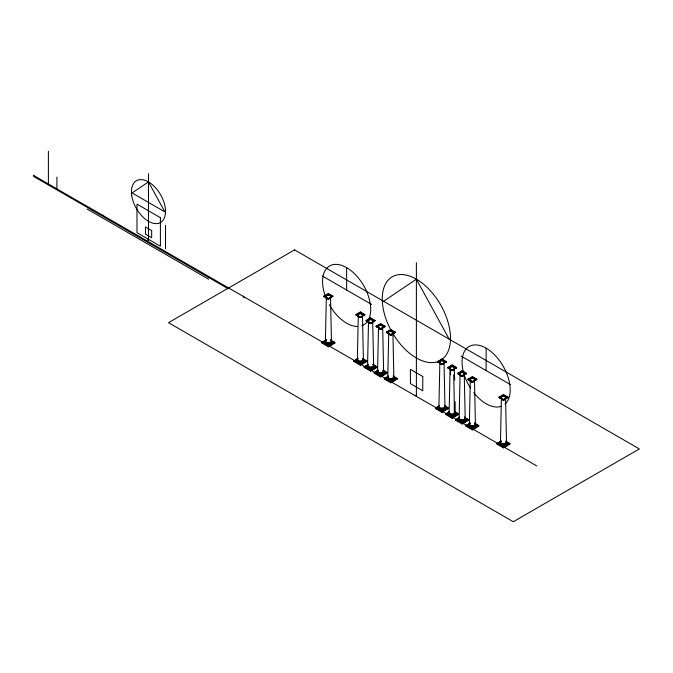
<?xml version="1.0" encoding="UTF-8"?>
<svg xmlns="http://www.w3.org/2000/svg" width="673" height="673" viewBox="0 0 673 673"><rect width="100%" height="100%" fill="white"/><g stroke="black" fill="none" stroke-linecap="round" stroke-linejoin="round"><path stroke-width="1.01" d="M325.412 340.757L326.321 297.71M357.363 359.197L358.272 316.15M367.584 365.103L368.493 322.056A2.103 1.211 0 0 0 371.059 323.242A2.103 1.211 0 0 0 372.497 321.534M377.587 370.873L378.495 327.827M387.808 376.779L388.716 333.732M438.922 406.29L439.839 363.243M449.143 412.187L450.06 369.149A2.103 1.211 0 0 0 452.163 370.36A2.103 1.211 0 0 0 454.267 369.149L454.687 380.136M459.146 417.967L460.063 374.92M469.375 423.864L470.284 380.825M500.468 441.816L501.377 398.778A2.103 1.211 0 0 0 503.48 399.989A2.103 1.211 0 0 0 505.583 398.778L506.5 441.816M506.062 444.483L505.642 443.07M388.094 376.653A3.617 2.086 0 0 0 388.388 379.564A3.617 2.086 0 0 0 393.444 379.454L393.225 378.815A3.315 1.918 0 0 1 388.649 378.84A3.315 1.918 0 0 1 388.17 376.249M326.077 339.562L326.069 339.991A3.315 1.918 0 0 0 326.085 342.725A3.315 1.918 0 0 0 330.771 342.725A3.315 1.918 0 0 0 330.771 340.016M383.156 373.591L382.76 372.127M393.377 379.496L393.394 379.471A3.617 2.086 0 0 0 393.377 376.544M464.723 420.684L464.513 419.935A3.315 1.918 0 0 0 464.673 417.327M474.945 426.581L474.785 425.908A3.315 1.918 0 0 1 470.04 425.841A3.315 1.918 0 0 1 470.04 423.132M383.585 301.277L416.385 279.194L449.177 339.142M323.974 296.078L328.432 293.504L332.883 296.07L328.424 299.14L323.974 296.078L328.424 299.14M323.974 296.566L328.432 293.992L332.883 296.566M324.638 296.566L328.432 294.379L332.218 296.566L328.432 299.031L324.638 296.566L328.432 298.753L332.883 296.07M324.638 296.843L328.432 294.656L332.218 296.843M355.916 314.518L360.375 311.944L364.833 314.518L360.375 317.58L355.916 314.518L360.375 317.092A2.313 1.338 0 0 0 362.638 316.007M355.916 315.006L360.375 312.432L364.833 315.006M356.589 315.006L360.375 312.819L364.169 315.284L360.375 313.096L356.589 315.284L360.375 317.193L364.169 315.006M358.112 316.007A2.313 1.338 0 0 0 360.375 317.059L364.833 314.518M322.047 342.397L325.236 340.546L325.236 341.253L322.047 343.095L322.047 342.397L328.424 346.082L334.817 342.389L334.817 343.095L328.424 346.78L322.047 343.095M322.998 341.993L325.715 340.429L322.998 342.389L328.432 345.131L333.858 341.993L328.432 345.131M366.137 320.424L370.604 317.849L375.054 320.415L370.596 323.486L366.137 320.424L370.596 322.99L375.054 320.415M366.137 320.912L370.604 318.337L375.054 320.912M366.81 320.912L370.596 318.724L374.39 321.189L370.596 319.002L366.81 321.189L370.596 323.099L374.39 320.912M376.148 326.195L380.607 323.62L385.057 326.195L380.598 329.257L376.148 326.195L380.598 329.257M376.148 326.691L380.607 324.117L385.057 326.683M376.813 326.683L380.598 324.495L384.392 326.683L380.598 329.156L376.813 326.683L380.598 328.878L385.057 326.195M376.813 326.96L380.598 324.773L384.392 326.96M386.369 332.1L390.828 329.526L395.278 332.092L390.82 335.162L386.369 332.1L390.82 335.162M386.369 332.588L390.828 330.014L395.278 332.588M387.034 332.588L390.82 330.401L394.614 332.588L390.828 335.053L387.034 332.588L390.828 334.775L395.278 332.092M387.034 332.866L390.82 330.679L394.614 332.866M362.772 358.532L366.76 360.837L366.76 361.536L360.375 365.229L353.99 361.544L353.99 360.837L357.986 358.532M354.949 360.442L357.657 358.869L354.949 360.837L360.375 363.571L365.809 360.837L360.375 363.975L33.692 175.493M353.99 361.544L357.986 359.239M353.99 360.837L360.375 364.522L366.76 360.837M372.993 364.43L376.981 366.735L376.981 367.441L370.596 371.126L364.211 367.441L364.211 366.743L367.408 364.892L367.408 365.599M365.17 366.339L370.596 369.477L376.03 366.735L370.596 369.872L365.17 366.735L367.879 364.774M365.17 366.735L367.879 365.17M364.211 367.441L366.608 366.062M364.211 366.743L370.596 370.428L376.981 366.735M382.996 370.209L386.983 372.514L386.983 373.212L380.598 376.905L374.213 373.221L374.213 372.514L378.209 370.209M375.172 372.119L377.889 370.545L375.172 372.514L380.598 375.248L386.033 372.119L380.598 375.248M374.213 373.221L378.209 370.916M374.213 372.514L380.598 376.199L386.983 372.514M384.434 378.419L387.631 376.569L387.631 377.275L384.434 379.118L384.434 378.419L390.82 382.104L397.213 378.411L397.213 379.118L390.82 382.802L384.434 379.118M388.111 376.846L385.393 378.411L388.111 376.451M385.393 378.016L390.828 381.154L396.254 378.419L390.828 381.549L375.172 372.514M437.484 361.611L441.942 359.037L446.392 361.611L441.934 364.673L437.484 361.611L441.934 364.186L446.392 361.611M437.484 362.099L441.942 359.525L446.392 362.099M438.148 362.099L441.942 359.912L445.728 362.099L441.942 364.564L438.148 362.099L441.942 364.286L445.728 362.099M438.148 362.377L441.942 360.19L445.728 362.377M447.705 367.508L452.163 364.934L456.622 367.508L452.163 370.571L447.705 367.508L452.163 370.083L456.622 367.508M447.705 368.005L452.163 365.431L456.622 367.996M448.369 368.005L452.163 365.809L455.949 368.005L452.163 370.47L448.369 368.005L452.163 370.192L455.949 368.005M448.369 368.282L452.163 366.087L455.949 368.282M457.707 373.288L462.166 370.714L466.625 373.288L462.166 376.35L457.707 373.288L462.166 375.862L466.625 373.288M457.707 373.776L462.166 371.202L466.625 373.776M458.372 373.776L462.166 371.589L465.952 374.053L462.166 371.866L458.372 374.053L462.166 375.963L465.952 373.776M467.928 379.185L472.387 376.611L476.846 379.185L472.387 382.247L467.928 379.185L472.387 381.759L476.846 379.185M467.928 379.681L472.387 377.107L476.846 379.673M468.593 379.681L472.387 377.486L476.181 379.959L472.387 377.763L468.593 379.959L472.387 381.869L476.181 379.681M444.34 405.626L448.327 407.922L448.327 408.629L441.934 412.313L435.557 408.629L435.557 407.931L439.225 405.962M439.225 406.357L436.508 407.931L441.942 410.665L447.368 407.931L441.942 411.06L391.232 381.919M435.557 408.629L437.946 407.249M435.557 407.931L441.934 411.615L448.327 407.922M445.778 413.828L448.967 411.985L448.967 412.692L445.778 414.534L445.778 413.828L452.155 417.512L458.549 413.828L458.549 414.526L452.155 418.219L445.778 414.534M449.446 412.263L446.729 413.828L449.446 411.859M452.163 416.562L457.59 413.432L452.163 416.966L446.729 413.432M455.781 419.607L458.969 417.765L458.969 418.463L455.781 420.305L455.781 419.607L462.166 423.292L468.551 419.599L468.551 420.305L462.166 423.99L455.781 420.305M459.449 418.034L456.731 419.607L459.449 417.639M499.021 397.137L503.48 394.563L507.938 397.137L503.48 400.199L499.021 397.137L503.48 399.712L507.938 397.137M499.021 397.634L503.48 395.059L507.938 397.625M499.694 397.634L503.48 395.438L507.274 397.634L503.48 400.099L499.694 397.634L503.48 399.821L507.274 397.634M499.694 397.911L503.48 395.724L507.274 397.911M456.731 419.203L462.166 422.341L467.592 419.607L462.166 422.737L442.161 411.321M474.566 425.143L474.734 425.841A3.315 1.918 0 0 0 474.734 423.132L478.772 425.504L478.772 426.202L472.387 429.896L466.002 426.211L466.002 425.504L469.998 423.199M466.953 425.109L469.67 423.536L466.953 425.504L472.387 428.247L477.822 425.504L472.387 428.642L466.953 425.504M466.002 426.211L469.998 423.906M466.002 425.504L472.387 429.189L478.772 425.504M506.197 441.488L509.865 443.457L509.865 444.163L503.48 447.848L497.095 444.163L497.095 443.457L501.091 441.151M498.054 443.061L500.762 441.488L498.054 443.457L503.48 446.199L508.914 443.457L503.48 446.594L498.054 443.457M497.095 444.163L498.693 443.238M497.095 443.457L503.48 447.141L509.865 443.457M326.06 340.016L325.875 340.521M322.249 275.947L371.656 304.474M461.106 356.11L510.513 384.636M356.589 315.284L360.375 317.479M366.81 321.189L370.596 323.377M458.372 374.053L462.166 376.241M468.593 379.959L472.387 382.146M331.141 340.429L334.817 342.389M393.217 376.114L397.213 378.411M454.561 411.523L458.549 413.828M464.563 417.302L468.551 419.599M331.141 340.824L333.858 342.389M363.092 359.273L365.809 360.837M374.222 365.691L376.03 366.735M383.316 370.949L386.033 372.514M393.537 376.846L396.254 378.419M444.651 406.357L447.368 407.931M454.881 412.263L457.59 413.828M465.783 418.556L467.592 419.607M475.104 423.94L477.822 425.504M506.197 441.892L508.914 443.457M331.621 341.253L334.817 343.095M362.772 359.231L366.76 361.536M374.592 366.062L376.981 367.441M382.996 370.916L386.983 373.212M394.016 377.275L397.213 379.118M445.93 407.249L448.327 408.629M456.95 413.609L458.549 414.526M464.563 418L468.551 420.305M477.174 425.286L478.772 426.202M506.676 442.312L509.865 444.163M330.022 343.314L331.621 344.231L331.621 344.938L330.022 344.012M361.973 361.754L363.571 362.68L363.571 363.378L361.973 362.461M372.194 367.66L373.793 368.577L373.793 369.284L372.194 368.358M381.507 373.035L383.795 374.356L383.795 375.063L382.197 374.138M392.418 379.336L394.016 380.262L394.016 380.96L392.418 380.043M443.532 408.848L445.131 409.773L445.131 410.471L443.532 409.554M453.753 414.753L455.352 415.67L455.352 416.377L453.753 415.451M462.965 420.061L465.354 421.449L465.354 422.148L463.764 421.231M473.985 426.43L475.575 427.347L475.575 428.053L473.985 427.128M505.078 444.382L506.676 445.299L506.676 446.006L505.078 445.08M361.216 364.589L364.85 366.692M371.218 370.369L374.861 372.463M463.083 423.401L466.717 425.504M473.085 429.181L497.641 443.356M504.01 447.032L536.76 465.935M228.416 288.902L33.692 176.477L33.692 175.005M87.145 209.059L208.664 279.219M464.294 419.195L464.521 419.927A3.315 1.918 0 0 1 459.995 420.036A3.315 1.918 0 0 1 459.508 417.437M392.956 378.007L393.183 378.739A3.315 1.918 0 0 0 393.326 376.14M474.49 380.825L475.399 423.864M464.269 374.92L465.178 417.967M444.045 363.243L444.954 406.29M392.931 333.732L393.84 376.779M382.701 327.827L383.618 370.873M372.699 322.056L373.616 365.103M362.478 316.15L363.395 359.197M330.536 297.71L331.444 340.757M455.116 401.739L455.175 412.187M503.48 394.563L503.48 395.059M503.48 399.712L503.48 400.199M503.48 447.141L503.48 447.848M500.291 441.614L500.291 442.321M486.125 348.177L486.125 370.554M472.387 376.611L472.387 377.107M472.387 381.759L472.387 382.247M472.387 429.189L472.387 429.896M469.199 423.662L469.199 424.369M462.166 370.714L462.166 371.202M462.166 375.862L462.166 376.35M462.166 423.292L462.166 423.99M452.163 364.934L452.163 365.431M452.163 370.083L452.163 370.571M452.155 417.512L452.155 418.219M450.456 369.544L450.456 374.735M441.942 359.037L441.942 359.525M441.934 364.186L441.934 364.673M441.934 411.615L441.934 412.313M438.746 406.088L438.746 406.786M416.385 262.663L416.385 396.439M415.106 395.211L415.106 395.699M390.828 329.526L390.828 330.014M390.82 382.104L390.82 382.802M380.607 323.62L380.607 324.117M380.598 376.199L380.598 376.905M377.41 370.672L377.41 371.37M370.604 317.849L370.604 318.337M370.596 322.99L370.596 323.486M370.596 370.428L370.596 371.126M360.375 311.944L360.375 312.432M360.375 317.092L360.375 317.58M360.375 364.522L360.375 365.229M357.186 358.995L357.186 359.693M346.637 267.644L346.637 290.021M328.432 293.504L328.432 293.992M328.424 346.082L328.424 346.78M243.887 296.852L243.887 297.836M243.458 296.112L243.458 296.6M165.516 225.287L165.516 248.901M148.481 173.651L148.481 240.539M147.841 239.672L147.841 240.168M103.12 215.082L103.12 215.579M56.902 177.092L56.902 188.894M48.389 151.274L48.389 184.713M48.178 184.099L48.178 184.595M454.67 411.556A3.315 1.918 0 0 1 454.502 414.164A3.315 1.918 0 0 1 449.993 414.257A3.315 1.918 0 0 1 449.505 411.666M454.527 411.851A3.617 2.086 0 0 1 454.898 414.795A3.617 2.086 0 0 1 449.791 415.005A3.617 2.086 0 0 1 449.429 412.061M454.578 411.144A3.02 1.741 0 0 1 454.241 413.449A3.02 1.741 0 0 1 450.237 413.533A3.02 1.741 0 0 1 449.623 411.245M453.652 374.878A1200.439 693.072 60 0 1 454.292 413.424M501.351 406.273A34.029 19.652 60 0 1 473.733 392.637M470.452 388.01A34.029 19.652 60 0 1 467.659 347.487A34.029 19.652 60 0 1 501.309 363.168A34.029 19.652 60 0 1 504.994 404.103M326.741 299.578A34.029 19.652 60 0 1 332.529 264.775A34.029 19.652 60 0 1 365.708 289.499A34.029 19.652 60 0 1 361.864 325.74M357.506 326.498A34.029 19.652 60 0 1 329.29 304.667M437.181 361.822A48.246 27.854 60 0 1 382.676 305.264A48.246 27.854 60 0 1 427.86 288.111A48.246 27.854 60 0 1 439.09 361.098M454.334 369.183A2.313 1.338 0 0 1 451.507 369.99A2.313 1.338 0 0 1 449.9 368.425M444.449 405.651A3.315 1.918 0 0 1 444.281 408.259A3.315 1.918 0 0 1 439.772 408.351A3.315 1.918 0 0 1 439.284 405.76M444.5 406.055A3.617 2.086 0 0 1 444.559 408.974A3.617 2.086 0 0 1 439.503 409.075A3.617 2.086 0 0 1 439.208 406.164M444.474 405.348A3.02 1.741 0 0 1 443.911 407.602A3.02 1.741 0 0 1 439.965 407.602A3.02 1.741 0 0 1 439.402 405.348M444.02 363.067A2.103 1.211 0 0 1 441.942 364.455A2.103 1.211 0 0 1 439.856 363.067M444.197 363.092A2.313 1.338 0 0 1 441.37 364.101A2.313 1.338 0 0 1 439.721 362.436M464.723 417.731A3.617 2.086 0 0 1 464.782 420.65A3.617 2.086 0 0 1 459.735 420.751A3.617 2.086 0 0 1 459.432 417.84M464.673 416.999A3.02 1.741 0 0 1 464.168 419.271A3.02 1.741 0 0 1 460.197 419.287A3.02 1.741 0 0 1 459.625 417.024M464.134 374.491A2.103 1.211 0 0 1 462.166 376.131A2.103 1.211 0 0 1 460.189 374.491M464.479 374.491A2.313 1.338 0 0 1 462.654 375.795M461.358 375.736A2.313 1.338 0 0 1 459.852 374.491M474.759 423.527A3.617 2.086 0 0 1 475.003 426.547A3.617 2.086 0 0 1 469.771 426.547A3.617 2.086 0 0 1 470.015 423.527M474.802 422.821A3.02 1.741 0 0 1 474.364 425.185A3.02 1.741 0 0 1 470.25 425.1A3.02 1.741 0 0 1 470.107 422.728M474.44 380.565A2.103 1.211 0 0 1 472.387 382.037A2.103 1.211 0 0 1 470.326 380.565M474.675 380.582A2.313 1.338 0 0 1 472.059 381.709A2.313 1.338 0 0 1 470.099 380.195M383.257 370.343A3.315 1.918 0 0 1 382.828 372.909A3.315 1.918 0 0 1 378.369 372.909A3.315 1.918 0 0 1 377.948 370.343M383.332 370.747A3.617 2.086 0 0 1 383.097 373.624A3.617 2.086 0 0 1 378.108 373.624A3.617 2.086 0 0 1 377.864 370.747M383.248 370.041A3.02 1.741 0 0 1 380.691 372.615A3.02 1.741 0 0 1 377.873 370.133M382.617 327.473A2.103 1.211 0 0 1 380.531 329.047A2.103 1.211 0 0 1 378.63 327.406M382.912 327.398A2.313 1.338 0 0 1 381.255 328.676M379.951 328.676A2.313 1.338 0 0 1 378.285 327.398M393.326 375.812A3.02 1.741 0 0 1 392.822 378.075A3.02 1.741 0 0 1 388.859 378.1A3.02 1.741 0 0 1 388.287 375.837M392.881 333.471A2.103 1.211 0 0 1 390.82 334.944A2.103 1.211 0 0 1 388.767 333.471M393.116 333.488A2.313 1.338 0 0 1 390.82 334.632A2.313 1.338 0 0 1 388.531 333.488M373.254 364.573A3.315 1.918 0 0 1 372.825 367.138A3.315 1.918 0 0 1 368.367 367.138A3.315 1.918 0 0 1 367.946 364.573M373.153 364.867A3.617 2.086 0 0 1 373.212 367.778A3.617 2.086 0 0 1 368.165 367.887A3.617 2.086 0 0 1 367.862 364.976M373.136 364.16A3.02 1.741 0 0 1 372.573 366.415A3.02 1.741 0 0 1 368.619 366.415A3.02 1.741 0 0 1 368.055 364.16M372.859 321.341A2.313 1.338 0 0 1 370.596 322.956A2.313 1.338 0 0 1 368.333 321.341M363.033 358.667A3.315 1.918 0 0 1 362.604 361.233A3.315 1.918 0 0 1 358.145 361.233A3.315 1.918 0 0 1 357.725 358.667M363.109 359.071A3.617 2.086 0 0 1 362.873 361.948A3.617 2.086 0 0 1 357.876 361.948A3.617 2.086 0 0 1 357.641 359.071M363.1 358.448A3.02 1.741 0 0 1 360.282 360.938A3.02 1.741 0 0 1 357.725 358.364M362.461 315.974A2.103 1.211 0 0 1 360.375 317.37A2.103 1.211 0 0 1 358.297 315.974M330.796 340.412A3.617 2.086 0 0 1 331.049 343.432A3.617 2.086 0 0 1 325.808 343.432A3.617 2.086 0 0 1 326.06 340.412M330.763 339.646A3.02 1.741 0 0 1 330.485 342.027A3.02 1.741 0 0 1 326.363 342.027A3.02 1.741 0 0 1 326.094 339.646M330.275 297.13A2.103 1.211 0 0 1 328.432 298.921A2.103 1.211 0 0 1 326.582 297.13M330.721 297.087A2.313 1.338 0 0 1 328.432 298.61A2.313 1.338 0 0 1 326.136 297.087M506.138 441.295A3.315 1.918 0 0 1 505.65 443.886A3.315 1.918 0 0 1 501.141 443.793A3.315 1.918 0 0 1 500.973 441.185M506.214 441.69A3.617 2.086 0 0 1 505.852 444.634A3.617 2.086 0 0 1 500.746 444.424A3.617 2.086 0 0 1 501.116 441.48M506.02 440.874A3.02 1.741 0 0 1 505.398 443.162A3.02 1.741 0 0 1 501.402 443.078A3.02 1.741 0 0 1 501.065 440.773M505.776 398.155A2.313 1.338 0 0 1 503.976 399.644A2.313 1.338 0 0 1 501.259 398.719M148.481 181.912L132.085 192.958L164.877 211.886L148.481 181.912M294.572 249.885L168.494 322.67L513.28 521.726L639.35 448.941L294.572 249.885M160.401 217.665L136.981 204.146L136.981 232.665L160.401 246.192L160.401 217.665M422.77 376.518L410.421 369.393L410.421 383.652L422.77 390.786L422.77 376.518M151.669 230.578L145.494 227.011L145.494 234.145L151.669 237.712L151.669 230.578M131.731 195.666A24.127 13.931 60 0 0 159.652 222.948A24.127 13.931 60 0 0 154.058 186.219A24.127 13.931 60 0 0 131.731 195.666M450.75 369.485A2.524 1.455 0 0 0 454.679 368.383A2.524 1.455 0 0 0 451.061 366.97A2.524 1.455 0 0 0 450.75 369.485M440.521 363.588A2.524 1.455 0 0 0 444.458 362.478A2.524 1.455 0 0 0 440.84 361.065A2.524 1.455 0 0 0 440.521 363.588M460.904 375.315A2.524 1.455 0 0 0 464.69 374.053A2.524 1.455 0 0 0 460.904 372.792A2.524 1.455 0 0 0 460.904 375.315M471.125 381.221A2.524 1.455 0 0 0 474.911 379.959A2.524 1.455 0 0 0 471.125 378.697A2.524 1.455 0 0 0 471.125 381.221M379.336 328.222A2.524 1.455 0 0 0 383.122 326.96A2.524 1.455 0 0 0 379.336 325.698A2.524 1.455 0 0 0 379.336 328.222M389.558 334.128A2.524 1.455 0 0 0 393.352 332.866A2.524 1.455 0 0 0 389.558 331.604A2.524 1.455 0 0 0 389.558 334.128M369.183 322.392A2.524 1.455 0 0 0 373.12 321.29A2.524 1.455 0 0 0 369.494 319.877A2.524 1.455 0 0 0 369.183 322.392M358.961 316.495A2.524 1.455 0 0 0 362.89 315.393A2.524 1.455 0 0 0 359.273 313.98A2.524 1.455 0 0 0 358.961 316.495M327.011 298.046A2.524 1.455 0 0 0 330.948 296.944A2.524 1.455 0 0 0 327.322 295.531A2.524 1.455 0 0 0 327.011 298.046M502.218 399.173A2.524 1.455 0 0 0 506.003 397.911A2.524 1.455 0 0 0 502.218 396.649A2.524 1.455 0 0 0 502.218 399.173"/></g></svg>
